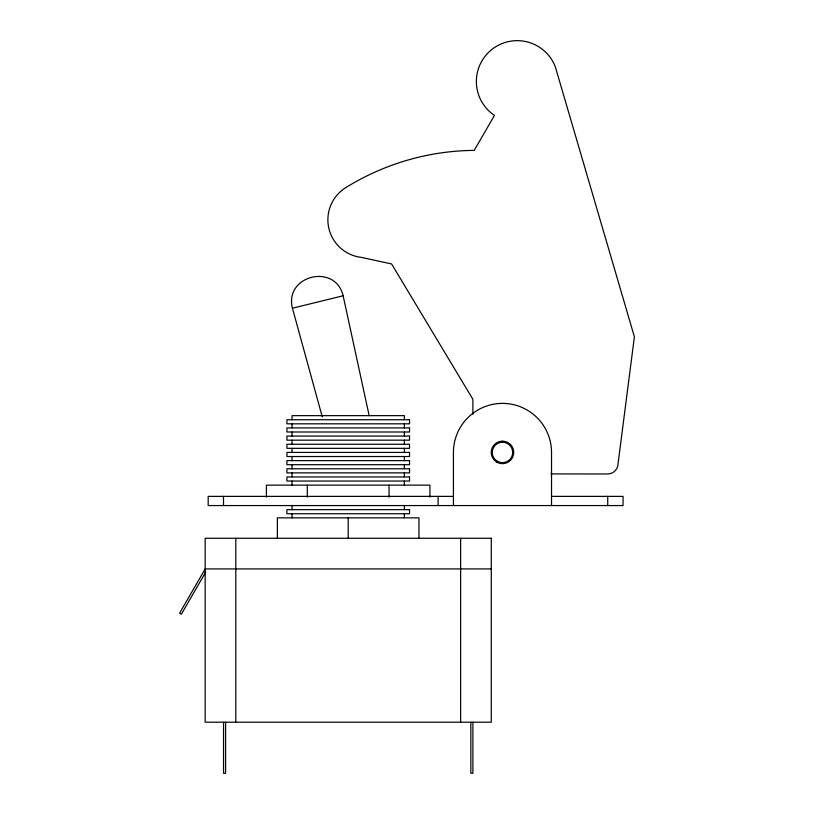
<?xml version="1.0" encoding="UTF-8"?>
<svg xmlns="http://www.w3.org/2000/svg" width="814" height="814" viewBox="0 0 814 814"><rect width="100%" height="100%" fill="white"/><g stroke="black" fill="none" stroke-linecap="round" stroke-linejoin="round"><path stroke-width="1.22" d="M205.688 572.11L181.38 614.194L179.609 613.176L205.159 568.925L491.28 568.925M322.232 416.758L292.44 308.221L343.132 295.767L369.169 415.649M453.429 496.377L208.18 496.377L208.18 505.565L623.056 505.565L623.056 496.377L551.526 496.377M550.915 473.911L607.763 473.972C613.278 474.013 618.101 469.19 618.06 463.675L634.391 336.813L555.311 66.768A40.853 40.853 0 0 0 491.707 49.593A40.853 40.853 0 0 0 494.454 115.425L474.236 150.376A247.792 247.792 0 0 0 345.767 187.637A37.851 37.851 0 0 0 361.528 257.417L391.595 263.95L472.903 399.338L472.903 414.184M343.132 295.767C335.388 262.78 284.025 275.397 292.44 308.221M607.732 496.377L607.732 505.565M551.526 505.565L551.526 452.431A49.054 49.054 0 0 0 502.482 403.388A49.054 49.054 0 0 0 453.429 452.431L453.429 505.565M502.482 441.188L502.482 442.216M472.893 722.211L472.893 773.3L470.848 773.3L470.848 722.211M460.622 538.268L460.622 722.211M438.105 496.377L438.105 505.565M429.924 497.151L429.924 485.134L266.422 485.134L266.422 497.151M418.976 538.268L418.976 517.836L277.381 517.836L277.381 538.268M404.375 419.729L404.375 415.649L292.063 415.649L292.063 419.729M404.375 423.819L404.375 427.91M404.375 432L404.375 436.08M404.375 440.171L404.375 444.261M404.375 448.341L404.375 452.431M404.375 456.522L404.375 460.612M404.375 464.692L404.375 468.783M404.375 472.873L404.375 476.953M404.375 481.043L404.375 485.134M404.375 505.565L404.375 509.656M404.375 513.746L404.375 517.836M389.051 485.134L389.051 497.151M348.178 517.836L348.178 538.268M307.305 485.134L307.305 497.151M292.063 423.819L292.063 427.91M292.063 432L292.063 436.08M292.063 440.171L292.063 444.261M292.063 448.341L292.063 452.431M292.063 456.522L292.063 460.612M292.063 464.692L292.063 468.783M292.063 472.873L292.063 476.953M292.063 481.043L292.063 485.134M292.063 505.565L292.063 509.656M292.063 513.746L292.063 517.836M235.816 538.268L235.816 722.211M225.6 722.211L225.6 773.3L223.555 773.3L223.555 722.211M223.504 496.377L223.504 505.565M409.534 419.729L286.904 419.729L286.904 423.819L409.534 423.819L409.534 419.729M409.534 427.91L286.904 427.91L286.904 432L409.534 432L409.534 427.91M409.534 436.08L286.904 436.08L286.904 440.171L409.534 440.171L409.534 436.08M409.534 444.261L286.904 444.261L286.904 448.341L409.534 448.341L409.534 444.261M409.534 452.431L286.904 452.431L286.904 456.522L409.534 456.522L409.534 452.431M409.534 460.612L286.904 460.612L286.904 464.692L409.534 464.692L409.534 460.612M409.534 468.783L286.904 468.783L286.904 472.873L409.534 472.873L409.534 468.783M409.534 476.953L286.904 476.953L286.904 481.043L409.534 481.043L409.534 476.953M409.534 509.656L286.904 509.656L286.904 513.746L409.534 513.746L409.534 509.656M491.28 538.268L205.159 538.268L205.159 722.211L491.28 722.211L491.28 538.268M496.855 462.169A11.243 11.243 0 0 0 513.715 452.431A11.243 11.243 0 0 0 496.855 442.694A11.243 11.243 0 0 0 496.855 462.169M497.374 461.284A10.216 10.216 0 0 0 512.698 452.431A10.216 10.216 0 0 0 497.374 443.579A10.216 10.216 0 0 0 497.374 461.284"/></g></svg>
